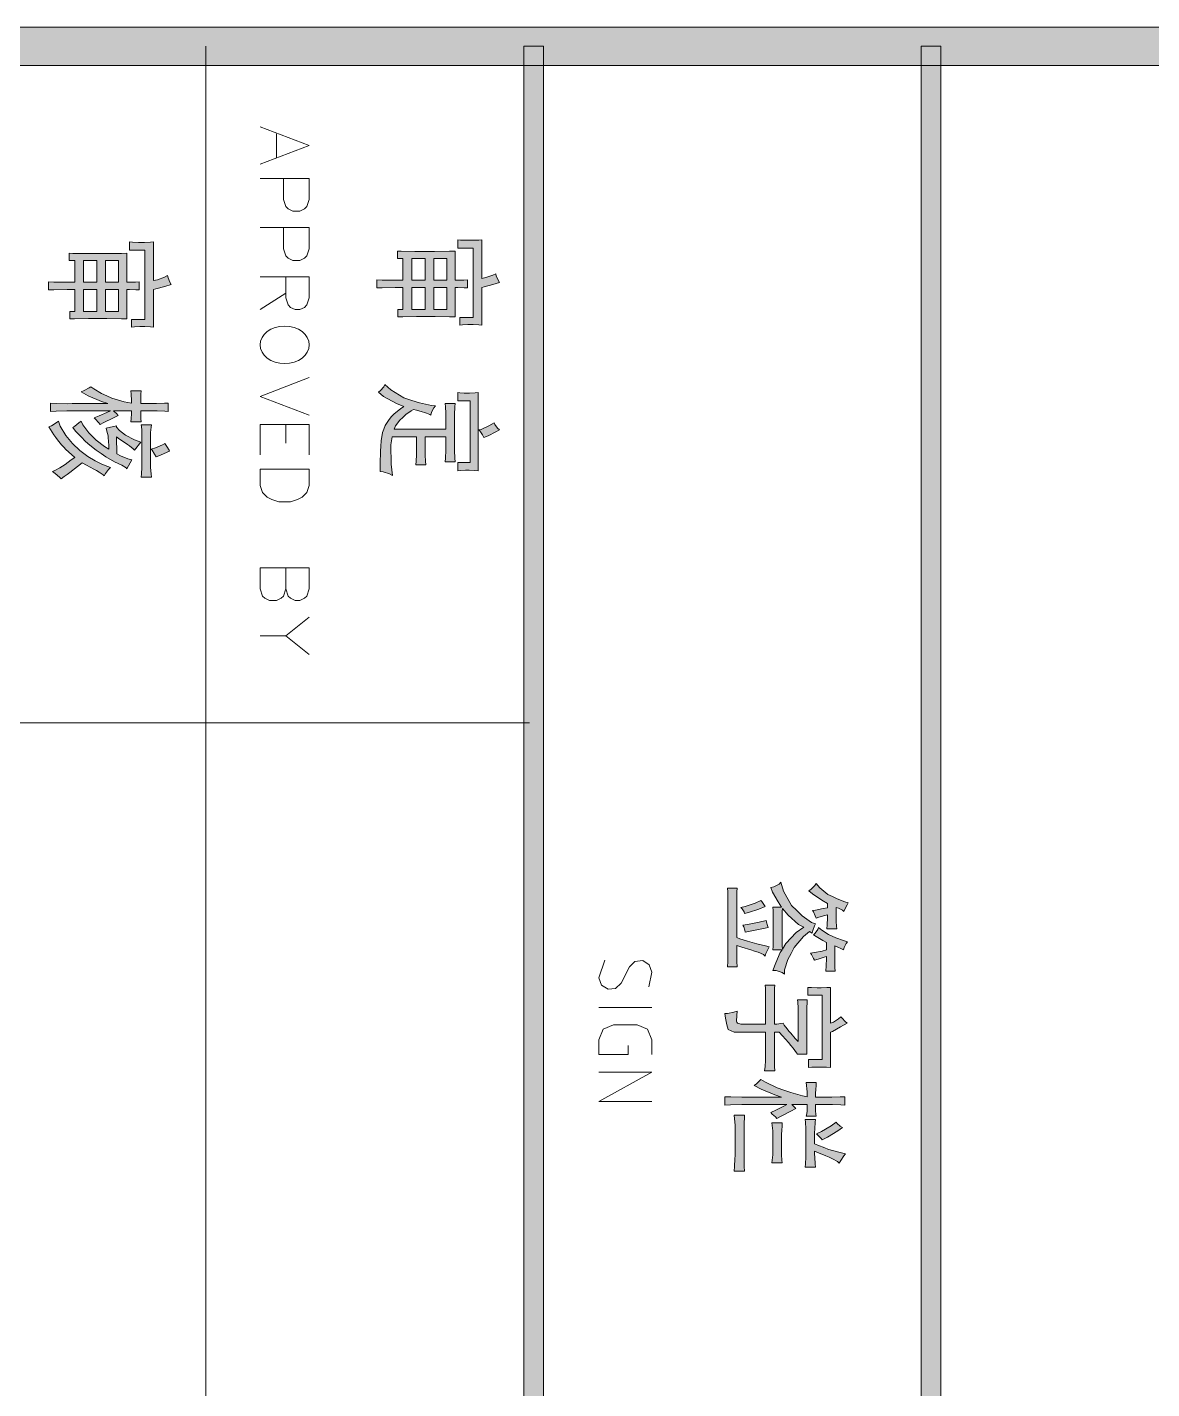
# Model space of a CAD drawing. Header units: millimetres. Extents: x 117 to 78452272, y 10 to 169749766.
# Drawn here: x 78399794 to 78402744, y 169652163 to 169655734 of the extents above; entities that cross this region are included whole.
import ezdxf

# ---------------------------------------------------------------- set-up
doc = ezdxf.new("R2010")
doc.units = ezdxf.units.MM

msp = doc.modelspace()

# ---------------------------------------------------------------- hatches: boundary and pattern name
h = msp.add_hatch(color=0)
h.dxf.hatch_style = 2
h.paths.add_polyline_path([(78382175.603, 169655634.242), (78382175.603, 169655734.215), (78451071.551, 169655734.215), (78451071.551, 169655634.242)])
h = msp.add_hatch(color=0)
h.dxf.hatch_style = 2
h.paths.add_polyline_path([(78401096.758, 169655684.228), (78401148.468, 169655684.228), (78401148.468, 169649677.669), (78401096.758, 169649677.669)])
h = msp.add_hatch(color=0)
h.dxf.hatch_style = 2
h.paths.add_polyline_path([(78402190.858, 169649677.669), (78402139.148, 169649677.669), (78402139.148, 169655684.228), (78402190.858, 169655684.228)])
h = msp.add_hatch(color=0)
h.dxf.hatch_style = 2
h.paths.add_polyline_path([(78400171.578, 169655059.398), (78400154.773, 169655054.227), (78400131.503, 169655047.763), (78400125.47, 169655046.04), (78400125.47, 169654947.79), (78400117.283, 169654948.221), (78400102.632, 169654949.083), (78400095.737, 169654949.083), (78400088.842, 169654949.083), (78400075.053, 169654948.221), (78400067.296, 169654947.79), (78400067.296, 169654968.043), (78400102.632, 169654968.043), (78400102.632, 169655149.46), (78400062.125, 169655149.46), (78400062.125, 169655171.006), (78400070.313, 169655170.575), (78400085.826, 169655169.713), (78400093.151, 169655169.713), (78400101.339, 169655169.713), (78400117.283, 169655170.575), (78400125.47, 169655171.006), (78400125.47, 169655069.74), (78400135.812, 169655071.894), (78400153.911, 169655078.789), (78400162.098, 169655082.668), (78400163.391, 169655077.066), (78400168.131, 169655065.431)])
h = msp.add_hatch(color=0)
h.dxf.hatch_style = 2
h.paths.add_polyline_path([(78401032.551, 169655064.569), (78401015.315, 169655059.398), (78400992.476, 169655052.934), (78400986.443, 169655051.641), (78400986.443, 169654952.961), (78400978.256, 169654953.823), (78400963.605, 169654954.254), (78400956.71, 169654954.254), (78400949.815, 169654954.254), (78400935.595, 169654953.823), (78400928.269, 169654952.961), (78400928.269, 169654973.214), (78400963.605, 169654973.214), (78400963.605, 169655155.062), (78400923.098, 169655155.062), (78400923.098, 169655176.177), (78400930.855, 169655175.746), (78400946.799, 169655175.315), (78400954.125, 169655175.315), (78400962.312, 169655175.315), (78400978.256, 169655175.746), (78400986.443, 169655176.177), (78400986.443, 169655074.911), (78400996.785, 169655077.496), (78401014.884, 169655083.96), (78401023.071, 169655087.838), (78401024.364, 169655082.237), (78401029.104, 169655070.602)])
h = msp.add_hatch(color=0)
h.paths.add_polyline_path([(78400055.231, 169655065.431), (78400062.125, 169655065.431), (78400078.069, 169655065.862), (78400087.549, 169655066.293), (78400087.549, 169655045.178), (78400078.931, 169655045.609), (78400062.556, 169655046.04), (78400055.231, 169655046.04), (78400055.231, 169654969.336), (78400041.01, 169654969.767), (78400002.659, 169654970.198), (78399978.096, 169654970.198), (78399954.396, 169654970.198), (78399918.199, 169654969.767), (78399905.271, 169654969.336), (78399905.271, 169654988.296), (78399918.63, 169654988.296), (78399918.63, 169655046.04), (78399898.377, 169655046.04), (78399863.903, 169655045.609), (78399849.683, 169655045.178), (78399849.683, 169655066.293), (78399863.903, 169655065.862), (78399898.377, 169655065.431), (78399918.63, 169655065.431), (78399918.63, 169655122.312), (78399903.979, 169655122.312), (78399903.979, 169655141.703), (78399913.89, 169655140.841), (78399949.656, 169655140.41), (78399975.511, 169655140.41), (78400001.366, 169655140.41), (78400041.01, 169655140.841), (78400055.231, 169655141.703)])
h.paths.add_polyline_path([(78399941.899, 169654988.296), (78399976.804, 169654988.296), (78399976.804, 169655046.04), (78399941.899, 169655046.04)])
h.paths.add_polyline_path([(78399941.899, 169655065.431), (78399976.804, 169655065.431), (78399976.804, 169655122.312), (78399941.899, 169655122.312)])
h.paths.add_polyline_path([(78399999.642, 169654988.296), (78400033.685, 169654988.296), (78400033.685, 169655046.04), (78399999.642, 169655046.04)])
h.paths.add_polyline_path([(78399999.642, 169655065.431), (78400033.685, 169655065.431), (78400033.685, 169655122.312), (78399999.642, 169655122.312)])
h = msp.add_hatch(color=0)
h.paths.add_polyline_path([(78400916.204, 169655070.602), (78400923.098, 169655070.602), (78400939.042, 169655071.033), (78400948.523, 169655071.894), (78400948.523, 169655050.349), (78400939.904, 169655050.78), (78400923.529, 169655051.641), (78400916.204, 169655051.641), (78400916.204, 169654974.507), (78400901.984, 169654974.938), (78400863.632, 169654975.369), (78400839.069, 169654975.369), (78400815.369, 169654975.369), (78400779.172, 169654974.938), (78400766.244, 169654974.507), (78400766.244, 169654993.468), (78400779.603, 169654993.468), (78400779.603, 169655051.641), (78400759.35, 169655051.641), (78400724.876, 169655050.78), (78400710.656, 169655050.349), (78400710.656, 169655071.894), (78400724.876, 169655071.033), (78400759.35, 169655070.602), (78400779.603, 169655070.602), (78400779.603, 169655127.483), (78400764.952, 169655127.483), (78400764.952, 169655146.874), (78400774.863, 169655146.443), (78400810.629, 169655145.581), (78400836.484, 169655145.581), (78400861.908, 169655145.581), (78400901.984, 169655146.443), (78400916.204, 169655146.874)])
h.paths.add_polyline_path([(78400802.442, 169654993.468), (78400837.777, 169654993.468), (78400837.777, 169655051.641), (78400802.442, 169655051.641)])
h.paths.add_polyline_path([(78400802.442, 169655070.602), (78400837.777, 169655070.602), (78400837.777, 169655127.483), (78400802.442, 169655127.483)])
h.paths.add_polyline_path([(78400860.615, 169654993.468), (78400894.658, 169654993.468), (78400894.658, 169655051.641), (78400860.615, 169655051.641)])
h.paths.add_polyline_path([(78400860.615, 169655070.602), (78400894.658, 169655070.602), (78400894.658, 169655127.483), (78400860.615, 169655127.483)])
h = msp.add_hatch(color=0)
h.dxf.hatch_style = 2
h.paths.add_polyline_path([(78400914.911, 169654633.651), (78400914.911, 169654624.171), (78400915.342, 169654604.349), (78400916.204, 169654594.438), (78400890.349, 169654594.438), (78400891.21, 169654603.487), (78400891.641, 169654625.033), (78400891.641, 169654637.961), (78400891.641, 169654659.937), (78400837.777, 169654659.937), (78400837.777, 169654617.708), (78400837.777, 169654612.106), (78400838.639, 169654596.162), (78400839.069, 169654586.251), (78400813.645, 169654586.251), (78400814.076, 169654596.162), (78400814.938, 169654612.536), (78400814.938, 169654618.569), (78400814.938, 169654659.937), (78400751.162, 169654659.937), (78400747.715, 169654638.823), (78400748.577, 169654587.974), (78400752.455, 169654558.672), (78400743.837, 169654562.981), (78400727.462, 169654567.721), (78400720.136, 169654569.014), (78400720.136, 169654589.267), (78400720.998, 169654622.448), (78400721.429, 169654635.806), (78400722.291, 169654649.164), (78400726.169, 169654671.141), (78400729.617, 169654680.191), (78400733.064, 169654689.671), (78400742.975, 169654705.615), (78400749.87, 169654712.94), (78400756.764, 169654719.835), (78400772.708, 169654733.193), (78400782.188, 169654739.226), (78400762.797, 169654747.414), (78400728.755, 169654765.943), (78400714.965, 169654776.716), (78400720.998, 169654781.456), (78400729.617, 169654791.367), (78400732.202, 169654796.969), (78400747.284, 169654782.749), (78400782.188, 169654762.065), (78400802.442, 169654755.601), (78400822.695, 169654748.706), (78400854.152, 169654741.812), (78400864.925, 169654741.381), (78400860.615, 169654736.21), (78400854.583, 169654724.144), (78400852.428, 169654716.818), (78400849.842, 169654718.542), (78400841.655, 169654721.559), (78400835.622, 169654723.282), (78400830.02, 169654725.437), (78400815.369, 169654729.746), (78400806.751, 169654731.901), (78400800.718, 169654728.453), (78400786.928, 169654718.111), (78400779.172, 169654710.786), (78400770.985, 169654703.891), (78400760.212, 169654688.378), (78400756.764, 169654680.191), (78400891.641, 169654680.191), (78400891.641, 169654712.94), (78400891.641, 169654721.559), (78400891.21, 169654738.795), (78400890.349, 169654747.414), (78400916.204, 169654747.414), (78400915.342, 169654738.795), (78400914.911, 169654718.542), (78400914.911, 169654706.907)])
h = msp.add_hatch(color=0)
h.dxf.hatch_style = 2
h.paths.add_polyline_path([(78400121.592, 169654746.983), (78400132.796, 169654746.983), (78400153.911, 169654747.845), (78400163.391, 169654748.275), (78400163.391, 169654726.73), (78400155.203, 169654727.161), (78400134.519, 169654728.022), (78400121.592, 169654728.022), (78400091.859, 169654728.022), (78400091.859, 169654721.128), (78400092.289, 169654706.907), (78400093.151, 169654699.582), (78400066.004, 169654699.582), (78400066.865, 169654706.907), (78400067.296, 169654721.128), (78400067.296, 169654728.022), (78400019.895, 169654728.022), (78400021.619, 169654726.73), (78400027.652, 169654720.697), (78400032.392, 169654715.526), (78400018.603, 169654709.062), (78399994.902, 169654697.427), (78399984.991, 169654692.256), (78399980.682, 169654697.427), (78399973.356, 169654706.046), (78399969.909, 169654709.493), (78399982.406, 169654714.664), (78400003.09, 169654723.713), (78400012.139, 169654728.022), (78399911.735, 169654728.022), (78399897.946, 169654728.022), (78399869.505, 169654727.161), (78399855.285, 169654726.73), (78399855.285, 169654748.275), (78399869.936, 169654746.983), (78399898.377, 169654746.552), (78399911.735, 169654746.983), (78400005.244, 169654746.983), (78399988.869, 169654752.154), (78399953.965, 169654767.236), (78399935.005, 169654777.578), (78399943.623, 169654781.456), (78399956.55, 169654788.351), (78399960.429, 169654790.936), (78399968.185, 169654785.334), (78399988.869, 169654773.7), (78400002.659, 169654767.236), (78400016.017, 169654761.203), (78400048.336, 169654751.723), (78400067.296, 169654748.275), (78400067.296, 169654755.601), (78400066.865, 169654771.976), (78400066.004, 169654780.594), (78400093.151, 169654780.594), (78400092.289, 169654771.545), (78400091.859, 169654754.739), (78400091.859, 169654746.983)])
h = msp.add_hatch(color=0)
h.dxf.hatch_style = 2
h.paths.add_polyline_path([(78400976.963, 169654570.738), (78400967.483, 169654571.599), (78400953.263, 169654572.03), (78400948.523, 169654572.03), (78400943.782, 169654572.03), (78400930.855, 169654571.599), (78400923.098, 169654570.738), (78400923.098, 169654592.283), (78400955.417, 169654592.283), (78400955.417, 169654754.308), (78400923.098, 169654754.308), (78400923.098, 169654775.854), (78400928.269, 169654774.992), (78400940.335, 169654774.562), (78400947.23, 169654774.562), (78400954.125, 169654774.562), (78400968.776, 169654774.992), (78400976.963, 169654775.854)])
h = msp.add_hatch(color=0)
h.dxf.hatch_style = 2
h.paths.add_polyline_path([(78399995.764, 169654557.379), (78399993.178, 169654560.395), (78399982.837, 169654567.29), (78399975.511, 169654571.168), (78399968.185, 169654575.047), (78399949.225, 169654585.389), (78399937.59, 169654591.852), (78399925.524, 169654581.941), (78399905.702, 169654566.428), (78399898.377, 169654561.257), (78399891.051, 169654555.655), (78399882.864, 169654550.053), (78399878.124, 169654553.932), (78399867.351, 169654563.843), (78399860.456, 169654568.583), (78399866.489, 169654571.599), (78399879.416, 169654578.925), (78399886.311, 169654583.234), (78399893.206, 169654587.543), (78399909.15, 169654599.178), (78399918.63, 169654606.073), (78399910.011, 169654613.398), (78399895.36, 169654626.326), (78399889.758, 169654632.79), (78399883.725, 169654638.823), (78399873.383, 169654651.75), (78399868.643, 169654658.214), (78399863.903, 169654665.108), (78399855.285, 169654679.329), (78399850.976, 169654686.223), (78399857.87, 169654688.809), (78399869.936, 169654696.565), (78399875.538, 169654701.305), (78399880.709, 169654687.947), (78399894.929, 169654663.385), (78399903.979, 169654653.043), (78399912.597, 169654642.27), (78399931.988, 169654623.74), (78399942.33, 169654616.415), (78399952.672, 169654608.658), (78399972.064, 169654597.023), (78399980.682, 169654592.714), (78399989.731, 169654588.405), (78400005.244, 169654581.941), (78400012.139, 169654579.787), (78400007.399, 169654574.616), (78399999.211, 169654563.843)])
h = msp.add_hatch(color=0)
h.dxf.hatch_style = 2
h.paths.add_polyline_path([(78400028.083, 169654688.378), (78400028.083, 169654685.362), (78400035.839, 169654676.312), (78400043.596, 169654670.279), (78400051.352, 169654663.816), (78400075.484, 169654651.75), (78400091.859, 169654645.717), (78400075.484, 169654624.602), (78400072.036, 169654628.48), (78400062.556, 169654636.237), (78400056.523, 169654640.115), (78400050.491, 169654643.993), (78400036.27, 169654653.905), (78400028.083, 169654659.937), (78400029.376, 169654615.553), (78400038.425, 169654610.382), (78400057.816, 169654602.195), (78400068.589, 169654599.178), (78400055.231, 169654575.909), (78400053.076, 169654578.494), (78400041.872, 169654585.389), (78400032.392, 169654590.129), (78400022.912, 169654594.438), (78400000.504, 169654607.796), (78399987.577, 169654616.415), (78399974.649, 169654625.033), (78399953.534, 169654641.839), (78399944.916, 169654649.595), (78399936.728, 169654657.783), (78399920.784, 169654675.02), (78399913.459, 169654684.069), (78399918.63, 169654687.947), (78399929.403, 169654696.565), (78399935.005, 169654701.305), (78399940.176, 169654690.964), (78399955.689, 169654670.71), (78399965.169, 169654660.799), (78399975.08, 169654651.319), (78399996.626, 169654634.513), (78400007.83, 169654627.619), (78400007.83, 169654635.806), (78400007.399, 169654649.595), (78400006.537, 169654656.059), (78400006.106, 169654662.092), (78400003.09, 169654675.02), (78400001.366, 169654682.345)])
h = msp.add_hatch(color=0)
h.dxf.hatch_style = 2
h.paths.add_polyline_path([(78400094.444, 169654673.296), (78400094.444, 169654677.605), (78400093.582, 169654686.654), (78400093.151, 169654691.394), (78400120.299, 169654691.394), (78400118.576, 169654684.931), (78400117.283, 169654671.141), (78400117.283, 169654663.816), (78400117.283, 169654587.974), (78400117.283, 169654579.787), (78400118.576, 169654562.981), (78400120.299, 169654554.363), (78400093.151, 169654554.363), (78400093.582, 169654562.981), (78400094.444, 169654579.787), (78400094.444, 169654587.974)])
h = msp.add_hatch(color=0)
h.dxf.hatch_style = 2
h.paths.add_polyline_path([(78401018.762, 169654696.565), (78401020.917, 169654692.256), (78401027.811, 169654682.776), (78401032.551, 169654678.467), (78401023.502, 169654672.865), (78401003.249, 169654662.523), (78400992.045, 169654658.214), (78400987.736, 169654665.108), (78400980.841, 169654675.45), (78400978.256, 169654678.467), (78400984.289, 169654679.329), (78401004.542, 169654688.378)])
h = msp.add_hatch(color=0)
h.dxf.hatch_style = 2
h.paths.add_polyline_path([(78400167.269, 169654622.448), (78400160.805, 169654619.431), (78400143.138, 169654611.675), (78400132.365, 169654607.366), (78400128.056, 169654614.691), (78400121.592, 169654625.033), (78400118.576, 169654627.619), (78400130.21, 169654631.066), (78400148.309, 169654638.823), (78400155.203, 169654642.701), (78400159.944, 169654634.944), (78400165.976, 169654625.033)])
h = msp.add_hatch(color=0)
h.dxf.hatch_style = 2
h.paths.add_polyline_path([(78401631.958, 169653440.01), (78401631.958, 169653448.628), (78401631.527, 169653466.727), (78401630.665, 169653476.207), (78401656.52, 169653476.207), (78401655.658, 169653466.296), (78401655.227, 169653448.628), (78401655.227, 169653440.872), (78401655.227, 169653346.501), (78401663.415, 169653343.485), (78401683.668, 169653337.021), (78401695.733, 169653333.573), (78401707.799, 169653330.126), (78401730.207, 169653324.524), (78401740.118, 169653322.37), (78401737.102, 169653316.768), (78401731.5, 169653304.702), (78401729.345, 169653297.807), (78401725.467, 169653301.686), (78401711.677, 169653308.149), (78401701.766, 169653311.166), (78401691.855, 169653314.182), (78401668.586, 169653321.508), (78401655.227, 169653325.386), (78401655.227, 169653311.597), (78401655.658, 169653283.587), (78401656.52, 169653269.798), (78401630.665, 169653269.798), (78401631.527, 169653283.587), (78401631.958, 169653305.133), (78401631.958, 169653312.028)])
h = msp.add_hatch(color=0)
h.paths.add_polyline_path([(78401749.598, 169653260.318), (78401757.355, 169653280.14), (78401769.42, 169653307.287), (78401774.16, 169653314.182), (78401749.598, 169653314.182), (78401750.46, 169653323.231), (78401750.891, 169653340.899), (78401750.891, 169653349.517), (78401750.891, 169653389.162), (78401750.891, 169653398.211), (78401750.46, 169653417.171), (78401749.598, 169653426.652), (78401772.868, 169653426.652), (78401763.388, 169653440.441), (78401749.167, 169653465.865), (78401744.427, 169653477.5), (78401752.615, 169653479.654), (78401765.973, 169653486.549), (78401771.144, 169653491.72), (78401778.039, 169653468.451), (78401798.723, 169653430.961), (78401812.512, 169653417.171), (78401826.301, 169653403.382), (78401851.295, 169653385.714), (78401862.068, 169653382.267), (78401859.051, 169653377.096), (78401854.311, 169653365.03), (78401852.587, 169653357.705), (78401845.693, 169653362.014), (78401830.18, 169653349.086), (78401806.048, 169653320.646), (78401797.861, 169653304.702), (78401789.243, 169653288.758), (78401780.624, 169653261.61), (78401780.624, 169653250.406), (78401774.16, 169653254.715), (78401758.647, 169653259.887)])
h.paths.add_polyline_path([(78401775.453, 169653422.773), (78401774.591, 169653414.586), (78401774.16, 169653397.78), (78401774.16, 169653389.162), (78401774.16, 169653349.517), (78401774.16, 169653340.899), (78401774.591, 169653324.524), (78401775.453, 169653316.337), (78401783.641, 169653330.557), (78401811.219, 169653359.428), (78401831.042, 169653374.08), (78401817.252, 169653380.974), (78401789.673, 169653405.537)])
h = msp.add_hatch(color=0)
h.dxf.hatch_style = 2
h.paths.add_polyline_path([(78401891.801, 169653369.77), (78401892.232, 169653380.113), (78401893.094, 169653398.211), (78401893.094, 169653406.398), (78401885.768, 169653404.244), (78401870.686, 169653399.935), (78401863.36, 169653397.349), (78401861.206, 169653403.382), (78401856.466, 169653413.724), (78401853.88, 169653417.602), (78401862.068, 169653418.464), (78401881.459, 169653422.342), (78401893.094, 169653424.928), (78401893.094, 169653435.701), (78401878.012, 169653444.319), (78401853.88, 169653461.125), (78401844.4, 169653469.312), (78401850.433, 169653473.191), (78401859.913, 169653483.102), (78401863.36, 169653488.704), (78401872.841, 169653477.069), (78401894.386, 169653459.401), (78401906.452, 169653453.799), (78401918.518, 169653447.767), (78401938.771, 169653440.01), (78401946.958, 169653437.855), (78401944.373, 169653432.684), (78401938.771, 169653421.05), (78401936.185, 169653414.586), (78401932.307, 169653418.033), (78401921.965, 169653423.635), (78401915.932, 169653425.79), (78401915.932, 169653394.333), (78401915.932, 169653388.3), (78401916.794, 169653376.234), (78401917.225, 169653369.77)])
h = msp.add_hatch(color=0)
h.dxf.hatch_style = 2
h.paths.add_polyline_path([(78401729.345, 169653427.944), (78401713.401, 169653421.05), (78401686.253, 169653412), (78401675.48, 169653409.415), (78401674.188, 169653413.724), (78401669.448, 169653421.481), (78401666, 169653425.79), (78401676.773, 169653427.944), (78401703.059, 169653436.994), (78401718.572, 169653443.888), (78401720.727, 169653441.303), (78401725.898, 169653433.546)])
h = msp.add_hatch(color=0)
h.dxf.hatch_style = 2
h.paths.add_polyline_path([(78401671.171, 169653379.251), (78401683.668, 169653380.543), (78401713.832, 169653386.576), (78401732.362, 169653391.316), (78401732.792, 169653387.007), (78401735.378, 169653377.958), (78401737.532, 169653373.218), (78401729.345, 169653371.063), (78401699.181, 169653365.03), (78401676.773, 169653360.721), (78401675.911, 169653365.892), (78401673.326, 169653374.941)])
h = msp.add_hatch(color=0)
h.dxf.hatch_style = 2
h.paths.add_polyline_path([(78401859.051, 169653287.034), (78401856.466, 169653291.774), (78401851.295, 169653301.686), (78401848.278, 169653305.995), (78401858.62, 169653307.287), (78401879.304, 169653311.166), (78401890.508, 169653314.182), (78401890.508, 169653333.573), (78401881.028, 169653339.175), (78401863.791, 169653349.086), (78401856.466, 169653353.827), (78401861.206, 169653358.136), (78401868.101, 169653368.047), (78401869.824, 169653373.218), (78401878.012, 169653365.892), (78401895.679, 169653354.688), (78401905.159, 169653350.379), (78401914.64, 169653346.07), (78401934.893, 169653338.744), (78401945.666, 169653335.297), (78401942.218, 169653330.988), (78401937.047, 169653320.215), (78401934.893, 169653314.182), (78401930.153, 169653317.199), (78401918.518, 169653322.37), (78401912.054, 169653324.524), (78401912.054, 169653287.034), (78401912.054, 169653281.863), (78401912.485, 169653267.643), (78401913.347, 169653258.594), (78401888.785, 169653258.594), (78401889.646, 169653271.952), (78401890.508, 169653291.344), (78401890.508, 169653296.945), (78401884.044, 169653294.791), (78401868.531, 169653290.051)])
h = msp.add_hatch(color=0)
h.dxf.hatch_style = 2
h.paths.add_polyline_path([(78401838.798, 169653040.55), (78401814.667, 169653040.55), (78401812.081, 169653044.428), (78401803.032, 169653056.063), (78401796.999, 169653063.819), (78401790.966, 169653071.576), (78401775.453, 169653088.812), (78401765.973, 169653098.292), (78401753.907, 169653098.292), (78401753.907, 169653029.346), (78401753.907, 169653024.175), (78401754.338, 169653008.231), (78401755.2, 169652997.027), (78401728.052, 169652997.027), (78401729.345, 169653008.231), (78401730.638, 169653024.175), (78401730.638, 169653029.346), (78401730.638, 169653098.292), (78401661.691, 169653098.292), (78401648.333, 169653098.723), (78401632.82, 169653105.187), (78401630.665, 169653111.651), (78401628.941, 169653117.684), (78401625.494, 169653135.351), (78401624.201, 169653146.986), (78401630.665, 169653147.417), (78401647.04, 169653150.864), (78401656.52, 169653153.881), (78401655.227, 169653142.246), (78401654.796, 169653127.595), (78401655.658, 169653124.578), (78401656.951, 169653121.562), (78401666, 169653118.976), (78401674.188, 169653119.407), (78401730.638, 169653119.407), (78401730.638, 169653190.509), (78401730.638, 169653198.696), (78401730.207, 169653214.209), (78401729.345, 169653221.966), (78401755.2, 169653221.966), (78401754.338, 169653214.209), (78401753.907, 169653199.127), (78401753.907, 169653191.371), (78401753.907, 169653119.407), (78401759.94, 169653119.407), (78401771.144, 169653120.7), (78401776.746, 169653121.562), (78401779.331, 169653116.822), (78401787.088, 169653106.911), (78401791.828, 169653101.309), (78401796.568, 169653095.707), (78401808.634, 169653081.918), (78401815.959, 169653073.73), (78401815.959, 169653153.019), (78401815.959, 169653162.068), (78401815.098, 169653177.15), (78401814.667, 169653183.614), (78401840.091, 169653183.614), (78401839.66, 169653177.15), (78401838.798, 169653162.499), (78401838.798, 169653153.881)])
h = msp.add_hatch(color=0)
h.dxf.hatch_style = 2
h.paths.add_polyline_path([(78401944.373, 169653121.562), (78401927.567, 169653112.082), (78401906.021, 169653100.447), (78401901.281, 169653098.292), (78401901.281, 169653006.076), (78401890.939, 169653006.507), (78401875.426, 169653006.938), (78401869.824, 169653006.938), (78401865.515, 169653006.938), (78401851.726, 169653006.507), (78401843.107, 169653006.076), (78401843.107, 169653026.329), (78401879.304, 169653026.329), (78401879.304, 169653195.68), (78401841.814, 169653195.68), (78401841.814, 169653215.933), (78401851.295, 169653215.502), (78401865.946, 169653214.64), (78401871.548, 169653214.64), (78401876.719, 169653214.64), (78401891.801, 169653215.502), (78401901.281, 169653215.933), (78401901.281, 169653121.562), (78401908.607, 169653125.009), (78401921.965, 169653133.628), (78401927.998, 169653138.799), (78401931.445, 169653134.92), (78401939.633, 169653126.302)])
h = msp.add_hatch(color=0)
h.dxf.hatch_style = 2
h.paths.add_polyline_path([(78401863.36, 169652966.432), (78401863.36, 169652959.968), (78401862.498, 169652946.609), (78401862.068, 169652940.146), (78401862.068, 169652928.08), (78401894.386, 169652928.08), (78401904.298, 169652928.08), (78401926.705, 169652928.511), (78401938.771, 169652928.942), (78401938.771, 169652906.534), (78401927.998, 169652907.827), (78401906.021, 169652908.689), (78401894.386, 169652908.689), (78401862.068, 169652908.689), (78401862.068, 169652896.623), (78401862.068, 169652892.314), (78401862.498, 169652883.265), (78401863.36, 169652878.094), (78401837.505, 169652878.094), (78401838.367, 169652880.248), (78401839.66, 169652890.59), (78401840.091, 169652898.347), (78401840.091, 169652908.689), (78401799.585, 169652908.689), (78401810.357, 169652898.347), (78401796.999, 169652891.452), (78401772.006, 169652878.094), (78401760.371, 169652872.061), (78401756.493, 169652876.37), (78401748.305, 169652883.696), (78401744.427, 169652887.574), (78401757.786, 169652893.607), (78401778.901, 169652903.949), (78401786.226, 169652908.689), (78401681.944, 169652908.689), (78401668.155, 169652908.689), (78401638.852, 169652907.827), (78401624.201, 169652906.534), (78401624.201, 169652928.942), (78401639.714, 169652928.511), (78401668.586, 169652928.08), (78401681.944, 169652928.08), (78401772.868, 169652928.08), (78401755.2, 169652933.682), (78401719.434, 169652948.764), (78401700.905, 169652958.244), (78401706.506, 169652962.553), (78401715.125, 169652970.31), (78401718.572, 169652974.619), (78401730.638, 169652966.863), (78401760.802, 169652952.642), (78401778.901, 169652946.179), (78401796.568, 169652939.715), (78401827.594, 169652931.096), (78401840.091, 169652928.942), (78401840.091, 169652942.3), (78401837.505, 169652966.432)])
h = msp.add_hatch(color=0)
h.dxf.hatch_style = 2
h.paths.add_polyline_path([(78401674.188, 169652774.673), (78401674.188, 169652766.055), (78401674.618, 169652745.802), (78401675.48, 169652734.167), (78401648.333, 169652734.167), (78401649.194, 169652745.802), (78401650.487, 169652766.055), (78401650.918, 169652774.673), (78401650.918, 169652853.962), (78401648.333, 169652880.248), (78401675.48, 169652880.248), (78401675.48, 169652873.784), (78401674.618, 169652860.426), (78401674.188, 169652853.962)])
h = msp.add_hatch(color=0)
h.dxf.hatch_style = 2
h.paths.add_polyline_path([(78401924.12, 169652754.42), (78401919.38, 169652758.729), (78401906.021, 169652766.486), (78401897.834, 169652770.364), (78401889.215, 169652774.243), (78401869.824, 169652781.999), (78401859.051, 169652785.877), (78401859.051, 169652778.983), (78401859.913, 169652769.933), (78401861.206, 169652752.697), (78401862.068, 169652744.509), (78401834.92, 169652744.509), (78401835.782, 169652752.697), (78401836.213, 169652770.364), (78401836.213, 169652779.844), (78401836.213, 169652834.571), (78401836.213, 169652844.913), (78401835.782, 169652862.15), (78401834.92, 169652869.044), (78401862.068, 169652869.044), (78401861.206, 169652862.15), (78401859.913, 169652844.913), (78401859.051, 169652834.571), (78401859.051, 169652805.269), (78401868.101, 169652801.821), (78401885.768, 169652794.927), (78401894.386, 169652791.91), (78401903.005, 169652788.894), (78401926.274, 169652782.43), (78401940.495, 169652778.983), (78401936.185, 169652773.812), (78401927.998, 169652761.746)])
h = msp.add_hatch(color=0)
h.dxf.hatch_style = 2
h.paths.add_polyline_path([(78401772.868, 169652784.154), (78401772.868, 169652776.828), (78401773.299, 169652762.608), (78401774.16, 169652755.713), (78401747.013, 169652755.713), (78401748.305, 169652762.608), (78401749.598, 169652776.828), (78401749.598, 169652784.154), (78401749.598, 169652831.555), (78401749.598, 169652839.311), (78401748.305, 169652853.962), (78401747.013, 169652860.857), (78401774.16, 169652860.857), (78401774.16, 169652853.962), (78401773.299, 169652839.311), (78401772.868, 169652831.555)])
h = msp.add_hatch(color=0)
h.dxf.hatch_style = 2
h.paths.add_polyline_path([(78401932.307, 169652847.929), (78401920.242, 169652839.742), (78401893.525, 169652823.367), (78401879.304, 169652815.611), (78401876.288, 169652819.489), (78401868.531, 169652827.676), (78401864.653, 169652831.555), (78401877.581, 169652837.587), (78401903.005, 169652853.1), (78401915.932, 169652862.15), (78401918.518, 169652859.133), (78401926.705, 169652851.808)])

# ---------------------------------------------------------------- linework, layer by layer
at = {"color": 0, "lineweight": 0}
for points in [[(78382175.603, 169655634.242), (78382175.603, 169655734.215), (78451071.551, 169655734.215), (78451071.551, 169655634.242)], [(78401096.758, 169655684.228), (78401148.468, 169655684.228), (78401148.468, 169649677.669), (78401096.758, 169649677.669)], [(78402190.858, 169649677.669), (78402139.148, 169649677.669), (78402139.148, 169655684.228), (78402190.858, 169655684.228)], [(78400171.578, 169655059.398), (78400154.773, 169655054.227), (78400131.503, 169655047.763), (78400125.47, 169655046.04), (78400125.47, 169654947.79), (78400117.283, 169654948.221), (78400102.632, 169654949.083), (78400095.737, 169654949.083), (78400088.842, 169654949.083), (78400075.053, 169654948.221), (78400067.296, 169654947.79), (78400067.296, 169654968.043), (78400102.632, 169654968.043), (78400102.632, 169655149.46), (78400062.125, 169655149.46), (78400062.125, 169655171.006), (78400070.313, 169655170.575), (78400085.826, 169655169.713), (78400093.151, 169655169.713), (78400101.339, 169655169.713), (78400117.283, 169655170.575), (78400125.47, 169655171.006), (78400125.47, 169655069.74), (78400135.812, 169655071.894), (78400153.911, 169655078.789), (78400162.098, 169655082.668), (78400163.391, 169655077.066), (78400168.131, 169655065.431)], [(78401032.551, 169655064.569), (78401015.315, 169655059.398), (78400992.476, 169655052.934), (78400986.443, 169655051.641), (78400986.443, 169654952.961), (78400978.256, 169654953.823), (78400963.605, 169654954.254), (78400956.71, 169654954.254), (78400949.815, 169654954.254), (78400935.595, 169654953.823), (78400928.269, 169654952.961), (78400928.269, 169654973.214), (78400963.605, 169654973.214), (78400963.605, 169655155.062), (78400923.098, 169655155.062), (78400923.098, 169655176.177), (78400930.855, 169655175.746), (78400946.799, 169655175.315), (78400954.125, 169655175.315), (78400962.312, 169655175.315), (78400978.256, 169655175.746), (78400986.443, 169655176.177), (78400986.443, 169655074.911), (78400996.785, 169655077.496), (78401014.884, 169655083.96), (78401023.071, 169655087.838), (78401024.364, 169655082.237), (78401029.104, 169655070.602)], [(78400055.231, 169655065.431), (78400062.125, 169655065.431), (78400078.069, 169655065.862), (78400087.549, 169655066.293), (78400087.549, 169655045.178), (78400078.931, 169655045.609), (78400062.556, 169655046.04), (78400055.231, 169655046.04), (78400055.231, 169654969.336), (78400041.01, 169654969.767), (78400002.659, 169654970.198), (78399978.096, 169654970.198), (78399954.396, 169654970.198), (78399918.199, 169654969.767), (78399905.271, 169654969.336), (78399905.271, 169654988.296), (78399918.63, 169654988.296), (78399918.63, 169655046.04), (78399898.377, 169655046.04), (78399863.903, 169655045.609), (78399849.683, 169655045.178), (78399849.683, 169655066.293), (78399863.903, 169655065.862), (78399898.377, 169655065.431), (78399918.63, 169655065.431), (78399918.63, 169655122.312), (78399903.979, 169655122.312), (78399903.979, 169655141.703), (78399913.89, 169655140.841), (78399949.656, 169655140.41), (78399975.511, 169655140.41), (78400001.366, 169655140.41), (78400041.01, 169655140.841), (78400055.231, 169655141.703)], [(78399941.899, 169655065.431), (78399976.804, 169655065.431), (78399976.804, 169655122.312), (78399941.899, 169655122.312)], [(78399999.642, 169655065.431), (78400033.685, 169655065.431), (78400033.685, 169655122.312), (78399999.642, 169655122.312)], [(78400916.204, 169655070.602), (78400923.098, 169655070.602), (78400939.042, 169655071.033), (78400948.523, 169655071.894), (78400948.523, 169655050.349), (78400939.904, 169655050.78), (78400923.529, 169655051.641), (78400916.204, 169655051.641), (78400916.204, 169654974.507), (78400901.984, 169654974.938), (78400863.632, 169654975.369), (78400839.069, 169654975.369), (78400815.369, 169654975.369), (78400779.172, 169654974.938), (78400766.244, 169654974.507), (78400766.244, 169654993.468), (78400779.603, 169654993.468), (78400779.603, 169655051.641), (78400759.35, 169655051.641), (78400724.876, 169655050.78), (78400710.656, 169655050.349), (78400710.656, 169655071.894), (78400724.876, 169655071.033), (78400759.35, 169655070.602), (78400779.603, 169655070.602), (78400779.603, 169655127.483), (78400764.952, 169655127.483), (78400764.952, 169655146.874), (78400774.863, 169655146.443), (78400810.629, 169655145.581), (78400836.484, 169655145.581), (78400861.908, 169655145.581), (78400901.984, 169655146.443), (78400916.204, 169655146.874)], [(78400802.442, 169655070.602), (78400837.777, 169655070.602), (78400837.777, 169655127.483), (78400802.442, 169655127.483)], [(78400860.615, 169655070.602), (78400894.658, 169655070.602), (78400894.658, 169655127.483), (78400860.615, 169655127.483)], [(78399941.899, 169654988.296), (78399976.804, 169654988.296), (78399976.804, 169655046.04), (78399941.899, 169655046.04)], [(78399999.642, 169654988.296), (78400033.685, 169654988.296), (78400033.685, 169655046.04), (78399999.642, 169655046.04)], [(78400802.442, 169654993.468), (78400837.777, 169654993.468), (78400837.777, 169655051.641), (78400802.442, 169655051.641)], [(78400860.615, 169654993.468), (78400894.658, 169654993.468), (78400894.658, 169655051.641), (78400860.615, 169655051.641)], [(78400914.911, 169654633.651), (78400914.911, 169654624.171), (78400915.342, 169654604.349), (78400916.204, 169654594.438), (78400890.349, 169654594.438), (78400891.21, 169654603.487), (78400891.641, 169654625.033), (78400891.641, 169654637.961), (78400891.641, 169654659.937), (78400837.777, 169654659.937), (78400837.777, 169654617.708), (78400837.777, 169654612.106), (78400838.639, 169654596.162), (78400839.069, 169654586.251), (78400813.645, 169654586.251), (78400814.076, 169654596.162), (78400814.938, 169654612.536), (78400814.938, 169654618.569), (78400814.938, 169654659.937), (78400751.162, 169654659.937), (78400747.715, 169654638.823), (78400748.577, 169654587.974), (78400752.455, 169654558.672), (78400743.837, 169654562.981), (78400727.462, 169654567.721), (78400720.136, 169654569.014), (78400720.136, 169654589.267), (78400720.998, 169654622.448), (78400721.429, 169654635.806), (78400722.291, 169654649.164), (78400726.169, 169654671.141), (78400729.617, 169654680.191), (78400733.064, 169654689.671), (78400742.975, 169654705.615), (78400749.87, 169654712.94), (78400756.764, 169654719.835), (78400772.708, 169654733.193), (78400782.188, 169654739.226), (78400762.797, 169654747.414), (78400728.755, 169654765.943), (78400714.965, 169654776.716), (78400720.998, 169654781.456), (78400729.617, 169654791.367), (78400732.202, 169654796.969), (78400747.284, 169654782.749), (78400782.188, 169654762.065), (78400802.442, 169654755.601), (78400822.695, 169654748.706), (78400854.152, 169654741.812), (78400864.925, 169654741.381), (78400860.615, 169654736.21), (78400854.583, 169654724.144), (78400852.428, 169654716.818), (78400849.842, 169654718.542), (78400841.655, 169654721.559), (78400835.622, 169654723.282), (78400830.02, 169654725.437), (78400815.369, 169654729.746), (78400806.751, 169654731.901), (78400800.718, 169654728.453), (78400786.928, 169654718.111), (78400779.172, 169654710.786), (78400770.985, 169654703.891), (78400760.212, 169654688.378), (78400756.764, 169654680.191), (78400891.641, 169654680.191), (78400891.641, 169654712.94), (78400891.641, 169654721.559), (78400891.21, 169654738.795), (78400890.349, 169654747.414), (78400916.204, 169654747.414), (78400915.342, 169654738.795), (78400914.911, 169654718.542), (78400914.911, 169654706.907)], [(78400121.592, 169654746.983), (78400132.796, 169654746.983), (78400153.911, 169654747.845), (78400163.391, 169654748.275), (78400163.391, 169654726.73), (78400155.203, 169654727.161), (78400134.519, 169654728.022), (78400121.592, 169654728.022), (78400091.859, 169654728.022), (78400091.859, 169654721.128), (78400092.289, 169654706.907), (78400093.151, 169654699.582), (78400066.004, 169654699.582), (78400066.865, 169654706.907), (78400067.296, 169654721.128), (78400067.296, 169654728.022), (78400019.895, 169654728.022), (78400021.619, 169654726.73), (78400027.652, 169654720.697), (78400032.392, 169654715.526), (78400018.603, 169654709.062), (78399994.902, 169654697.427), (78399984.991, 169654692.256), (78399980.682, 169654697.427), (78399973.356, 169654706.046), (78399969.909, 169654709.493), (78399982.406, 169654714.664), (78400003.09, 169654723.713), (78400012.139, 169654728.022), (78399911.735, 169654728.022), (78399897.946, 169654728.022), (78399869.505, 169654727.161), (78399855.285, 169654726.73), (78399855.285, 169654748.275), (78399869.936, 169654746.983), (78399898.377, 169654746.552), (78399911.735, 169654746.983), (78400005.244, 169654746.983), (78399988.869, 169654752.154), (78399953.965, 169654767.236), (78399935.005, 169654777.578), (78399943.623, 169654781.456), (78399956.55, 169654788.351), (78399960.429, 169654790.936), (78399968.185, 169654785.334), (78399988.869, 169654773.7), (78400002.659, 169654767.236), (78400016.017, 169654761.203), (78400048.336, 169654751.723), (78400067.296, 169654748.275), (78400067.296, 169654755.601), (78400066.865, 169654771.976), (78400066.004, 169654780.594), (78400093.151, 169654780.594), (78400092.289, 169654771.545), (78400091.859, 169654754.739), (78400091.859, 169654746.983)], [(78400976.963, 169654570.738), (78400967.483, 169654571.599), (78400953.263, 169654572.03), (78400948.523, 169654572.03), (78400943.782, 169654572.03), (78400930.855, 169654571.599), (78400923.098, 169654570.738), (78400923.098, 169654592.283), (78400955.417, 169654592.283), (78400955.417, 169654754.308), (78400923.098, 169654754.308), (78400923.098, 169654775.854), (78400928.269, 169654774.992), (78400940.335, 169654774.562), (78400947.23, 169654774.562), (78400954.125, 169654774.562), (78400968.776, 169654774.992), (78400976.963, 169654775.854)], [(78399995.764, 169654557.379), (78399993.178, 169654560.395), (78399982.837, 169654567.29), (78399975.511, 169654571.168), (78399968.185, 169654575.047), (78399949.225, 169654585.389), (78399937.59, 169654591.852), (78399925.524, 169654581.941), (78399905.702, 169654566.428), (78399898.377, 169654561.257), (78399891.051, 169654555.655), (78399882.864, 169654550.053), (78399878.124, 169654553.932), (78399867.351, 169654563.843), (78399860.456, 169654568.583), (78399866.489, 169654571.599), (78399879.416, 169654578.925), (78399886.311, 169654583.234), (78399893.206, 169654587.543), (78399909.15, 169654599.178), (78399918.63, 169654606.073), (78399910.011, 169654613.398), (78399895.36, 169654626.326), (78399889.758, 169654632.79), (78399883.725, 169654638.823), (78399873.383, 169654651.75), (78399868.643, 169654658.214), (78399863.903, 169654665.108), (78399855.285, 169654679.329), (78399850.976, 169654686.223), (78399857.87, 169654688.809), (78399869.936, 169654696.565), (78399875.538, 169654701.305), (78399880.709, 169654687.947), (78399894.929, 169654663.385), (78399903.979, 169654653.043), (78399912.597, 169654642.27), (78399931.988, 169654623.74), (78399942.33, 169654616.415), (78399952.672, 169654608.658), (78399972.064, 169654597.023), (78399980.682, 169654592.714), (78399989.731, 169654588.405), (78400005.244, 169654581.941), (78400012.139, 169654579.787), (78400007.399, 169654574.616), (78399999.211, 169654563.843)], [(78400028.083, 169654688.378), (78400028.083, 169654685.362), (78400035.839, 169654676.312), (78400043.596, 169654670.279), (78400051.352, 169654663.816), (78400075.484, 169654651.75), (78400091.859, 169654645.717), (78400075.484, 169654624.602), (78400072.036, 169654628.48), (78400062.556, 169654636.237), (78400056.523, 169654640.115), (78400050.491, 169654643.993), (78400036.27, 169654653.905), (78400028.083, 169654659.937), (78400029.376, 169654615.553), (78400038.425, 169654610.382), (78400057.816, 169654602.195), (78400068.589, 169654599.178), (78400055.231, 169654575.909), (78400053.076, 169654578.494), (78400041.872, 169654585.389), (78400032.392, 169654590.129), (78400022.912, 169654594.438), (78400000.504, 169654607.796), (78399987.577, 169654616.415), (78399974.649, 169654625.033), (78399953.534, 169654641.839), (78399944.916, 169654649.595), (78399936.728, 169654657.783), (78399920.784, 169654675.02), (78399913.459, 169654684.069), (78399918.63, 169654687.947), (78399929.403, 169654696.565), (78399935.005, 169654701.305), (78399940.176, 169654690.964), (78399955.689, 169654670.71), (78399965.169, 169654660.799), (78399975.08, 169654651.319), (78399996.626, 169654634.513), (78400007.83, 169654627.619), (78400007.83, 169654635.806), (78400007.399, 169654649.595), (78400006.537, 169654656.059), (78400006.106, 169654662.092), (78400003.09, 169654675.02), (78400001.366, 169654682.345)], [(78400094.444, 169654673.296), (78400094.444, 169654677.605), (78400093.582, 169654686.654), (78400093.151, 169654691.394), (78400120.299, 169654691.394), (78400118.576, 169654684.931), (78400117.283, 169654671.141), (78400117.283, 169654663.816), (78400117.283, 169654587.974), (78400117.283, 169654579.787), (78400118.576, 169654562.981), (78400120.299, 169654554.363), (78400093.151, 169654554.363), (78400093.582, 169654562.981), (78400094.444, 169654579.787), (78400094.444, 169654587.974)], [(78401018.762, 169654696.565), (78401020.917, 169654692.256), (78401027.811, 169654682.776), (78401032.551, 169654678.467), (78401023.502, 169654672.865), (78401003.249, 169654662.523), (78400992.045, 169654658.214), (78400987.736, 169654665.108), (78400980.841, 169654675.45), (78400978.256, 169654678.467), (78400984.289, 169654679.329), (78401004.542, 169654688.378)], [(78400167.269, 169654622.448), (78400160.805, 169654619.431), (78400143.138, 169654611.675), (78400132.365, 169654607.366), (78400128.056, 169654614.691), (78400121.592, 169654625.033), (78400118.576, 169654627.619), (78400130.21, 169654631.066), (78400148.309, 169654638.823), (78400155.203, 169654642.701), (78400159.944, 169654634.944), (78400165.976, 169654625.033)], [(78400404.705, 169654575.478), (78400533.549, 169654575.478), (78400533.549, 169654532.386), (78400527.516, 169654513.856), (78400515.45, 169654501.791), (78400502.954, 169654495.758), (78400484.424, 169654489.294), (78400453.829, 169654489.294), (78400435.3, 169654495.758), (78400423.234, 169654501.791), (78400410.738, 169654513.856), (78400404.705, 169654532.386)], [(78401631.958, 169653440.01), (78401631.958, 169653448.628), (78401631.527, 169653466.727), (78401630.665, 169653476.207), (78401656.52, 169653476.207), (78401655.658, 169653466.296), (78401655.227, 169653448.628), (78401655.227, 169653440.872), (78401655.227, 169653346.501), (78401663.415, 169653343.485), (78401683.668, 169653337.021), (78401695.733, 169653333.573), (78401707.799, 169653330.126), (78401730.207, 169653324.524), (78401740.118, 169653322.37), (78401737.102, 169653316.768), (78401731.5, 169653304.702), (78401729.345, 169653297.807), (78401725.467, 169653301.686), (78401711.677, 169653308.149), (78401701.766, 169653311.166), (78401691.855, 169653314.182), (78401668.586, 169653321.508), (78401655.227, 169653325.386), (78401655.227, 169653311.597), (78401655.658, 169653283.587), (78401656.52, 169653269.798), (78401630.665, 169653269.798), (78401631.527, 169653283.587), (78401631.958, 169653305.133), (78401631.958, 169653312.028)], [(78401749.598, 169653260.318), (78401757.355, 169653280.14), (78401769.42, 169653307.287), (78401774.16, 169653314.182), (78401749.598, 169653314.182), (78401750.46, 169653323.231), (78401750.891, 169653340.899), (78401750.891, 169653349.517), (78401750.891, 169653389.162), (78401750.891, 169653398.211), (78401750.46, 169653417.171), (78401749.598, 169653426.652), (78401772.868, 169653426.652), (78401763.388, 169653440.441), (78401749.167, 169653465.865), (78401744.427, 169653477.5), (78401752.615, 169653479.654), (78401765.973, 169653486.549), (78401771.144, 169653491.72), (78401778.039, 169653468.451), (78401798.723, 169653430.961), (78401812.512, 169653417.171), (78401826.301, 169653403.382), (78401851.295, 169653385.714), (78401862.068, 169653382.267), (78401859.051, 169653377.096), (78401854.311, 169653365.03), (78401852.587, 169653357.705), (78401845.693, 169653362.014), (78401830.18, 169653349.086), (78401806.048, 169653320.646), (78401797.861, 169653304.702), (78401789.243, 169653288.758), (78401780.624, 169653261.61), (78401780.624, 169653250.406), (78401774.16, 169653254.715), (78401758.647, 169653259.887)], [(78401891.801, 169653369.77), (78401892.232, 169653380.113), (78401893.094, 169653398.211), (78401893.094, 169653406.398), (78401885.768, 169653404.244), (78401870.686, 169653399.935), (78401863.36, 169653397.349), (78401861.206, 169653403.382), (78401856.466, 169653413.724), (78401853.88, 169653417.602), (78401862.068, 169653418.464), (78401881.459, 169653422.342), (78401893.094, 169653424.928), (78401893.094, 169653435.701), (78401878.012, 169653444.319), (78401853.88, 169653461.125), (78401844.4, 169653469.312), (78401850.433, 169653473.191), (78401859.913, 169653483.102), (78401863.36, 169653488.704), (78401872.841, 169653477.069), (78401894.386, 169653459.401), (78401906.452, 169653453.799), (78401918.518, 169653447.767), (78401938.771, 169653440.01), (78401946.958, 169653437.855), (78401944.373, 169653432.684), (78401938.771, 169653421.05), (78401936.185, 169653414.586), (78401932.307, 169653418.033), (78401921.965, 169653423.635), (78401915.932, 169653425.79), (78401915.932, 169653394.333), (78401915.932, 169653388.3), (78401916.794, 169653376.234), (78401917.225, 169653369.77)], [(78401729.345, 169653427.944), (78401713.401, 169653421.05), (78401686.253, 169653412), (78401675.48, 169653409.415), (78401674.188, 169653413.724), (78401669.448, 169653421.481), (78401666, 169653425.79), (78401676.773, 169653427.944), (78401703.059, 169653436.994), (78401718.572, 169653443.888), (78401720.727, 169653441.303), (78401725.898, 169653433.546)], [(78401775.453, 169653422.773), (78401774.591, 169653414.586), (78401774.16, 169653397.78), (78401774.16, 169653389.162), (78401774.16, 169653349.517), (78401774.16, 169653340.899), (78401774.591, 169653324.524), (78401775.453, 169653316.337), (78401783.641, 169653330.557), (78401811.219, 169653359.428), (78401831.042, 169653374.08), (78401817.252, 169653380.974), (78401789.673, 169653405.537)], [(78401671.171, 169653379.251), (78401683.668, 169653380.543), (78401713.832, 169653386.576), (78401732.362, 169653391.316), (78401732.792, 169653387.007), (78401735.378, 169653377.958), (78401737.532, 169653373.218), (78401729.345, 169653371.063), (78401699.181, 169653365.03), (78401676.773, 169653360.721), (78401675.911, 169653365.892), (78401673.326, 169653374.941)], [(78401859.051, 169653287.034), (78401856.466, 169653291.774), (78401851.295, 169653301.686), (78401848.278, 169653305.995), (78401858.62, 169653307.287), (78401879.304, 169653311.166), (78401890.508, 169653314.182), (78401890.508, 169653333.573), (78401881.028, 169653339.175), (78401863.791, 169653349.086), (78401856.466, 169653353.827), (78401861.206, 169653358.136), (78401868.101, 169653368.047), (78401869.824, 169653373.218), (78401878.012, 169653365.892), (78401895.679, 169653354.688), (78401905.159, 169653350.379), (78401914.64, 169653346.07), (78401934.893, 169653338.744), (78401945.666, 169653335.297), (78401942.218, 169653330.988), (78401937.047, 169653320.215), (78401934.893, 169653314.182), (78401930.153, 169653317.199), (78401918.518, 169653322.37), (78401912.054, 169653324.524), (78401912.054, 169653287.034), (78401912.054, 169653281.863), (78401912.485, 169653267.643), (78401913.347, 169653258.594), (78401888.785, 169653258.594), (78401889.646, 169653271.952), (78401890.508, 169653291.344), (78401890.508, 169653296.945), (78401884.044, 169653294.791), (78401868.531, 169653290.051)], [(78401838.798, 169653040.55), (78401814.667, 169653040.55), (78401812.081, 169653044.428), (78401803.032, 169653056.063), (78401796.999, 169653063.819), (78401790.966, 169653071.576), (78401775.453, 169653088.812), (78401765.973, 169653098.292), (78401753.907, 169653098.292), (78401753.907, 169653029.346), (78401753.907, 169653024.175), (78401754.338, 169653008.231), (78401755.2, 169652997.027), (78401728.052, 169652997.027), (78401729.345, 169653008.231), (78401730.638, 169653024.175), (78401730.638, 169653029.346), (78401730.638, 169653098.292), (78401661.691, 169653098.292), (78401648.333, 169653098.723), (78401632.82, 169653105.187), (78401630.665, 169653111.651), (78401628.941, 169653117.684), (78401625.494, 169653135.351), (78401624.201, 169653146.986), (78401630.665, 169653147.417), (78401647.04, 169653150.864), (78401656.52, 169653153.881), (78401655.227, 169653142.246), (78401654.796, 169653127.595), (78401655.658, 169653124.578), (78401656.951, 169653121.562), (78401666, 169653118.976), (78401674.188, 169653119.407), (78401730.638, 169653119.407), (78401730.638, 169653190.509), (78401730.638, 169653198.696), (78401730.207, 169653214.209), (78401729.345, 169653221.966), (78401755.2, 169653221.966), (78401754.338, 169653214.209), (78401753.907, 169653199.127), (78401753.907, 169653191.371), (78401753.907, 169653119.407), (78401759.94, 169653119.407), (78401771.144, 169653120.7), (78401776.746, 169653121.562), (78401779.331, 169653116.822), (78401787.088, 169653106.911), (78401791.828, 169653101.309), (78401796.568, 169653095.707), (78401808.634, 169653081.918), (78401815.959, 169653073.73), (78401815.959, 169653153.019), (78401815.959, 169653162.068), (78401815.098, 169653177.15), (78401814.667, 169653183.614), (78401840.091, 169653183.614), (78401839.66, 169653177.15), (78401838.798, 169653162.499), (78401838.798, 169653153.881)], [(78401944.373, 169653121.562), (78401927.567, 169653112.082), (78401906.021, 169653100.447), (78401901.281, 169653098.292), (78401901.281, 169653006.076), (78401890.939, 169653006.507), (78401875.426, 169653006.938), (78401869.824, 169653006.938), (78401865.515, 169653006.938), (78401851.726, 169653006.507), (78401843.107, 169653006.076), (78401843.107, 169653026.329), (78401879.304, 169653026.329), (78401879.304, 169653195.68), (78401841.814, 169653195.68), (78401841.814, 169653215.933), (78401851.295, 169653215.502), (78401865.946, 169653214.64), (78401871.548, 169653214.64), (78401876.719, 169653214.64), (78401891.801, 169653215.502), (78401901.281, 169653215.933), (78401901.281, 169653121.562), (78401908.607, 169653125.009), (78401921.965, 169653133.628), (78401927.998, 169653138.799), (78401931.445, 169653134.92), (78401939.633, 169653126.302)], [(78401863.36, 169652966.432), (78401863.36, 169652959.968), (78401862.498, 169652946.609), (78401862.068, 169652940.146), (78401862.068, 169652928.08), (78401894.386, 169652928.08), (78401904.298, 169652928.08), (78401926.705, 169652928.511), (78401938.771, 169652928.942), (78401938.771, 169652906.534), (78401927.998, 169652907.827), (78401906.021, 169652908.689), (78401894.386, 169652908.689), (78401862.068, 169652908.689), (78401862.068, 169652896.623), (78401862.068, 169652892.314), (78401862.498, 169652883.265), (78401863.36, 169652878.094), (78401837.505, 169652878.094), (78401838.367, 169652880.248), (78401839.66, 169652890.59), (78401840.091, 169652898.347), (78401840.091, 169652908.689), (78401799.585, 169652908.689), (78401810.357, 169652898.347), (78401796.999, 169652891.452), (78401772.006, 169652878.094), (78401760.371, 169652872.061), (78401756.493, 169652876.37), (78401748.305, 169652883.696), (78401744.427, 169652887.574), (78401757.786, 169652893.607), (78401778.901, 169652903.949), (78401786.226, 169652908.689), (78401681.944, 169652908.689), (78401668.155, 169652908.689), (78401638.852, 169652907.827), (78401624.201, 169652906.534), (78401624.201, 169652928.942), (78401639.714, 169652928.511), (78401668.586, 169652928.08), (78401681.944, 169652928.08), (78401772.868, 169652928.08), (78401755.2, 169652933.682), (78401719.434, 169652948.764), (78401700.905, 169652958.244), (78401706.506, 169652962.553), (78401715.125, 169652970.31), (78401718.572, 169652974.619), (78401730.638, 169652966.863), (78401760.802, 169652952.642), (78401778.901, 169652946.179), (78401796.568, 169652939.715), (78401827.594, 169652931.096), (78401840.091, 169652928.942), (78401840.091, 169652942.3), (78401837.505, 169652966.432)], [(78401674.188, 169652774.673), (78401674.188, 169652766.055), (78401674.618, 169652745.802), (78401675.48, 169652734.167), (78401648.333, 169652734.167), (78401649.194, 169652745.802), (78401650.487, 169652766.055), (78401650.918, 169652774.673), (78401650.918, 169652853.962), (78401648.333, 169652880.248), (78401675.48, 169652880.248), (78401675.48, 169652873.784), (78401674.618, 169652860.426), (78401674.188, 169652853.962)], [(78401924.12, 169652754.42), (78401919.38, 169652758.729), (78401906.021, 169652766.486), (78401897.834, 169652770.364), (78401889.215, 169652774.243), (78401869.824, 169652781.999), (78401859.051, 169652785.877), (78401859.051, 169652778.983), (78401859.913, 169652769.933), (78401861.206, 169652752.697), (78401862.068, 169652744.509), (78401834.92, 169652744.509), (78401835.782, 169652752.697), (78401836.213, 169652770.364), (78401836.213, 169652779.844), (78401836.213, 169652834.571), (78401836.213, 169652844.913), (78401835.782, 169652862.15), (78401834.92, 169652869.044), (78401862.068, 169652869.044), (78401861.206, 169652862.15), (78401859.913, 169652844.913), (78401859.051, 169652834.571), (78401859.051, 169652805.269), (78401868.101, 169652801.821), (78401885.768, 169652794.927), (78401894.386, 169652791.91), (78401903.005, 169652788.894), (78401926.274, 169652782.43), (78401940.495, 169652778.983), (78401936.185, 169652773.812), (78401927.998, 169652761.746)], [(78401772.868, 169652784.154), (78401772.868, 169652776.828), (78401773.299, 169652762.608), (78401774.16, 169652755.713), (78401747.013, 169652755.713), (78401748.305, 169652762.608), (78401749.598, 169652776.828), (78401749.598, 169652784.154), (78401749.598, 169652831.555), (78401749.598, 169652839.311), (78401748.305, 169652853.962), (78401747.013, 169652860.857), (78401774.16, 169652860.857), (78401774.16, 169652853.962), (78401773.299, 169652839.311), (78401772.868, 169652831.555)], [(78401932.307, 169652847.929), (78401920.242, 169652839.742), (78401893.525, 169652823.367), (78401879.304, 169652815.611), (78401876.288, 169652819.489), (78401868.531, 169652827.676), (78401864.653, 169652831.555), (78401877.581, 169652837.587), (78401903.005, 169652853.1), (78401915.932, 169652862.15), (78401918.518, 169652859.133), (78401926.705, 169652851.808)]]:
    msp.add_lwpolyline(points, close=True, dxfattribs=at)
for points in [[(78400262.071, 169655684.228), (78400262.071, 169649677.669)], [(78400404.705, 169655473.079), (78400533.549, 169655423.954), (78400404.705, 169655374.83)], [(78400447.796, 169655454.549), (78400447.796, 169655392.928)], [(78400404.705, 169655337.771), (78400533.549, 169655337.771), (78400533.549, 169655282.613), (78400527.516, 169655264.084), (78400521.483, 169655258.051), (78400508.987, 169655251.587), (78400490.888, 169655251.587), (78400478.392, 169655258.051), (78400472.359, 169655264.084), (78400465.895, 169655282.613), (78400465.895, 169655337.771)], [(78400404.705, 169655208.495), (78400533.549, 169655208.495), (78400533.549, 169655153.338), (78400527.516, 169655134.809), (78400521.483, 169655128.776), (78400508.987, 169655122.743), (78400490.888, 169655122.743), (78400478.392, 169655128.776), (78400472.359, 169655134.809), (78400465.895, 169655153.338), (78400465.895, 169655208.495)], [(78400404.705, 169655079.651), (78400533.549, 169655079.651), (78400533.549, 169655024.494), (78400527.516, 169655005.964), (78400521.483, 169654999.5), (78400508.987, 169654993.468), (78400496.921, 169654993.468), (78400484.424, 169654999.5), (78400478.392, 169655005.964), (78400472.359, 169655024.494), (78400472.359, 169655079.651)], [(78400472.359, 169655036.559), (78400404.705, 169654993.468)], [(78400533.549, 169654815.068), (78400404.705, 169654765.943), (78400533.549, 169654716.818)], [(78400404.705, 169654692.256), (78400533.549, 169654692.256), (78400533.549, 169654612.536)], [(78400404.705, 169654692.256), (78400404.705, 169654612.536)], [(78400472.359, 169654692.256), (78400472.359, 169654643.132)], [(78400404.705, 169654316.496), (78400533.549, 169654316.496), (78400533.549, 169654260.908), (78400527.516, 169654242.378), (78400521.483, 169654236.346), (78400508.987, 169654230.313), (78400496.921, 169654230.313), (78400484.424, 169654236.346), (78400478.392, 169654242.378), (78400472.359, 169654260.908)], [(78400472.359, 169654316.496), (78400472.359, 169654260.908), (78400465.895, 169654242.378), (78400459.862, 169654236.346), (78400447.796, 169654230.313), (78400429.267, 169654230.313), (78400416.77, 169654236.346), (78400410.738, 169654242.378), (78400404.705, 169654260.908), (78400404.705, 169654316.496)], [(78400533.549, 169654187.221), (78400472.359, 169654138.096), (78400533.549, 169654088.972)], [(78400472.359, 169654138.096), (78400404.705, 169654138.096)], [(78394226.641, 169653909.71), (78401111.409, 169653909.71)], [(78401308.77, 169653287.034), (78401293.257, 169653240.495)], [(78401373.407, 169653269.798), (78401351.861, 169653226.706)], [(78401424.686, 169653217.657), (78401432.012, 169653256.008), (78401425.548, 169653274.969), (78401408.312, 169653286.172), (78401388.058, 169653284.018), (78401373.407, 169653269.798)], [(78401293.257, 169653240.495), (78401300.151, 169653221.535), (78401317.388, 169653210.762), (78401337.21, 169653212.486), (78401351.861, 169653226.706)], [(78401293.257, 169653163.361), (78401432.012, 169653163.361)], [(78401332.039, 169653117.253), (78401304.46, 169653106.049), (78401293.257, 169653078.47)], [(78401332.039, 169653117.253), (78401393.66, 169653117.253)], [(78401432.012, 169653078.47), (78401420.808, 169653106.049), (78401393.66, 169653117.253)], [(78401370.391, 169653063.388), (78401370.391, 169653040.119), (78401293.257, 169653040.119), (78401293.257, 169653078.47)], [(78401432.012, 169653078.47), (78401432.012, 169653040.119)], [(78401293.257, 169652993.58), (78401432.012, 169652993.58), (78401293.257, 169652916.445), (78401432.012, 169652916.445)]]:
    msp.add_lwpolyline(points, dxfattribs=at)
msp.add_ellipse((78400469.127, 169654901.251), major_axis=(64.422, 0), ratio=0.762542, start_param=0, end_param=6.283185, dxfattribs=at)

doc.saveas('drawing.dxf')
